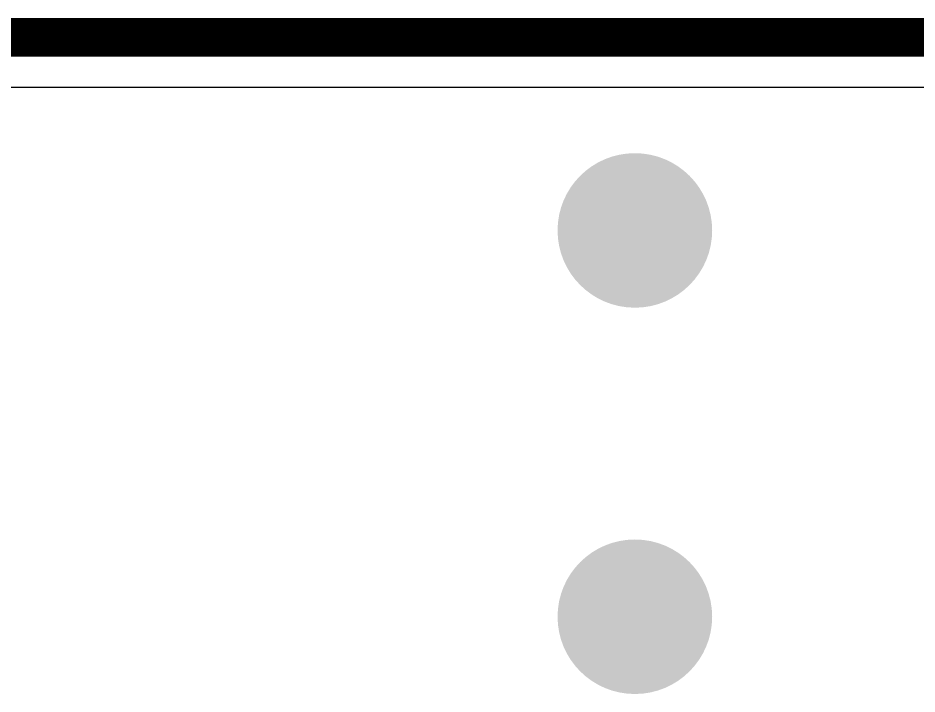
# Model space of a CAD drawing. Header units: inches. Extents: x 0 to 5455, y -5 to 5444.
# Drawn here: x 4.708 to 9.36, y 34.6 to 38.1 of the extents above; entities that cross this region are included whole.
import ezdxf

# ---------------------------------------------------------------- set-up
doc = ezdxf.new("R2010")
doc.units = ezdxf.units.IN
for name, color, linetype in [('Board Outline', 6, 'Continuous'), ('Bottom Layer', 5, 'Continuous'), ('Top Layer', 1, 'Continuous'), ('Via Holes', 16, 'Continuous')]:
    doc.layers.add(name, color=color, linetype=linetype)

msp = doc.modelspace()

# ---------------------------------------------------------------- hatches: boundary and pattern name
at = {"layer": 'Bottom Layer'}
h = msp.add_hatch(color=5, dxfattribs=at)
edge = h.paths.add_edge_path()
edge.add_arc((7.9, 37), 0.4, 0, 360)
h = msp.add_hatch(color=5, dxfattribs=at)
edge = h.paths.add_edge_path()
edge.add_arc((7.9, 35), 0.4, 0, 360)
at = {"layer": 'Top Layer'}
h = msp.add_hatch(color=1, dxfattribs=at)
edge = h.paths.add_edge_path()
edge.add_arc((7.9, 37), 0.4, 0, 360)
h = msp.add_hatch(color=1, dxfattribs=at)
edge = h.paths.add_edge_path()
edge.add_arc((7.9, 35), 0.4, 0, 360)
at = {"layer": 'Via Holes'}
h = msp.add_hatch(color=7, dxfattribs=at)
edge = h.paths.add_edge_path()
edge.add_arc((7.9, 37), 0.2, 0, 360)
h = msp.add_hatch(color=7, dxfattribs=at)
edge = h.paths.add_edge_path()
edge.add_arc((7.9, 35), 0.2, 0, 360)

# ---------------------------------------------------------------- linework, layer by layer
at = {"layer": 'Board Outline'}
msp.add_lwpolyline([(0, 38, 0.2, 0.2, 0), (28, 38, 0.2, 0.2, 0)], format="xyseb", dxfattribs=at)
at = {"layer": 'Bottom Layer'}
msp.add_line((0.259, 37.741), (27.741, 37.741), dxfattribs=at)
at = {"layer": 'Top Layer'}
msp.add_line((0.259, 37.741), (14.9656, 37.741), dxfattribs=at)

doc.saveas('drawing.dxf')
